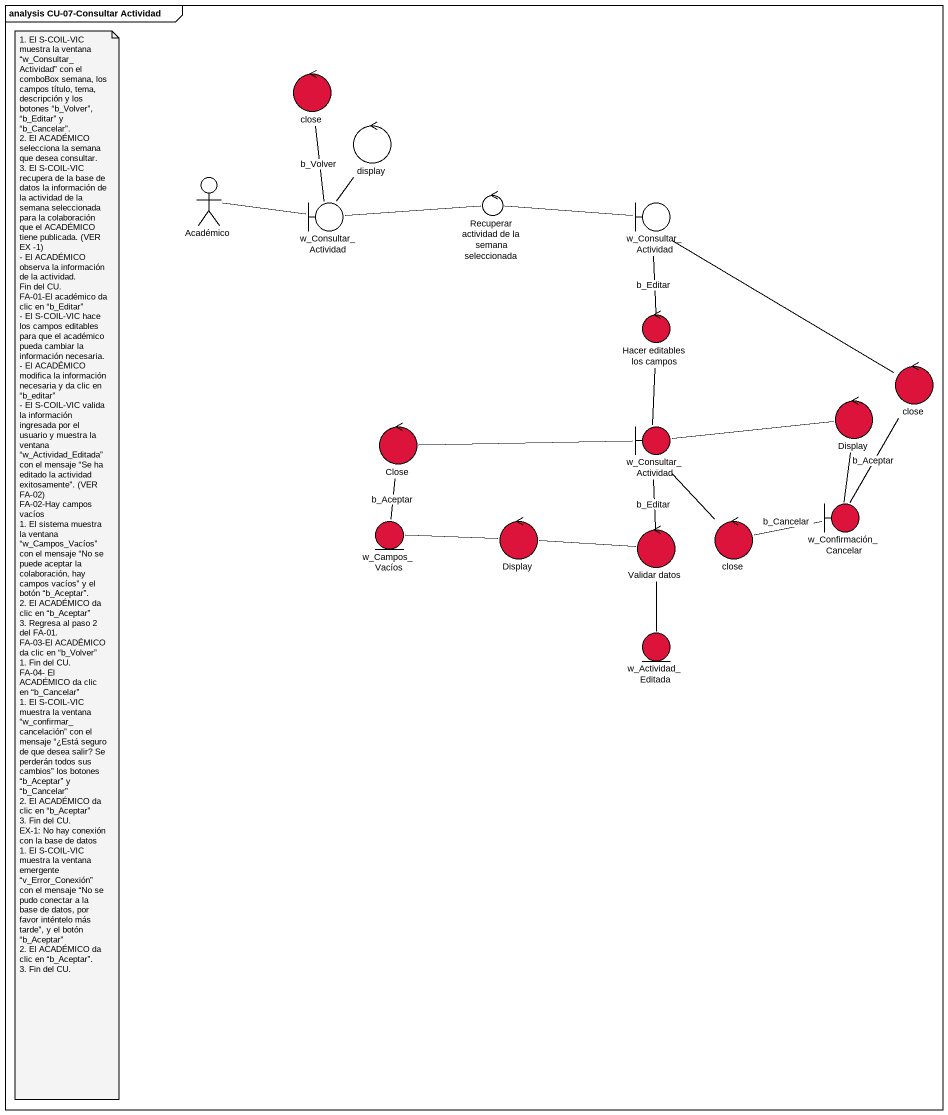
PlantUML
@startuml
mainframe analysis CU-07-Consultar Actividad
control close #DC143C
control display
actor Académico
boundary w_Consultar_Actividad
control "Recuperar actividad de la semana seleccionada" as Recuperar_actividad_de_la
boundary "w_Consultar_Actividad" as w_Consultar_Actividad_2
control "Hacer editables los campos" as Hacer_editables_los_campos #DC143C
control "close" as close_2 #DC143C
control Display #DC143C
control Close #DC143C
boundary "w_Consultar_Actividad" as w_Consultar_Actividad_3 #DC143C
entity w_Campos_Vacíos #DC143C
control "Display" as Display_2 #DC143C
control "Validar datos" as Validar_datos #DC143C
control "close" as close_3 #DC143C
boundary w_Confirmación_Cancelar #DC143C
entity w_Actividad_Editada #DC143C
close -- w_Consultar_Actividad : b_Volver
display -- w_Consultar_Actividad
Académico -right- w_Consultar_Actividad
w_Consultar_Actividad -right- Recuperar_actividad_de_la
Recuperar_actividad_de_la -right- w_Consultar_Actividad_2
w_Consultar_Actividad_2 -- Hacer_editables_los_campos : b_Editar
close_2 -up- w_Consultar_Actividad_2
Display -- w_Confirmación_Cancelar
Close -right- w_Consultar_Actividad_3
w_Consultar_Actividad_3 -up- Hacer_editables_los_campos
w_Consultar_Actividad_3 -right- Display
w_Consultar_Actividad_3 -- Validar_datos : b_Editar
w_Campos_Vacíos -up- Close : b_Aceptar
Display_2 -left- w_Campos_Vacíos
Validar_datos -left- Display_2
Validar_datos -- w_Actividad_Editada
close_3 -up- w_Consultar_Actividad_3
w_Confirmación_Cancelar -up- close_2 : b_Aceptar
w_Confirmación_Cancelar -left- close_3 : b_Cancelar
note as N1
  1. El S-COIL-VIC muestra la ventana “w_Consultar_Actividad” con el comboBox semana, los campos título, tema, descripción y los botones “b_Volver”, “b_Editar” y “b_Cancelar”.
  2. El ACADÉMICO selecciona la semana que desea consultar.
  3. El S-COIL-VIC recupera de la base de datos la información de la actividad de la semana seleccionada para la colaboración que el ACADÉMICO tiene publicada. (VER EX -1)
  - El ACADÉMICO observa la información de la actividad.
  Fin del CU.
  FA-01-El académico da clic en “b_Editar”
  - El S-COIL-VIC hace los campos editables para que el académico pueda cambiar la información necesaria.
  - El ACADÉMICO modifica la información necesaria y da clic en “b_editar”
  - El S-COIL-VIC valida la información ingresada por el usuario y muestra la ventana “w_Actividad_Editada” con el mensaje “Se ha editado la actividad exitosamente”. (VER FA-02)
  FA-02-Hay campos vacíos
  1. El sistema muestra la ventana “w_Campos_Vacíos” con el mensaje “No se puede aceptar la colaboración, hay campos vacíos” y el botón “b_Aceptar”.
  2. El ACADÉMICO da clic en “b_Aceptar”
  3. Regresa al paso 2 del FA-01.
  FA-03-El ACADÉMICO da clic en “b_Volver”
  1. Fin del CU.
  FA-04- El ACADÉMICO da clic en “b_Cancelar”
  1. El S-COIL-VIC muestra la ventana “w_confirmar_cancelación” con el mensaje “¿Está seguro de que desea salir? Se perderán todos sus cambios” los botones “b_Aceptar” y “b_Cancelar”
  2. El ACADÉMICO da clic en “b_Aceptar”
  3. Fin del CU.
  EX-1: No hay conexión con la base de datos
  1. El S-COIL-VIC muestra la ventana emergente “v_Error_Conexión” con el mensaje “No se pudo conectar a la base de datos, por favor inténtelo más tarde”, y el botón “b_Aceptar”
  2. El ACADÉMICO da clic en “b_Aceptar”.
  3. Fin del CU.
end note
@enduml
